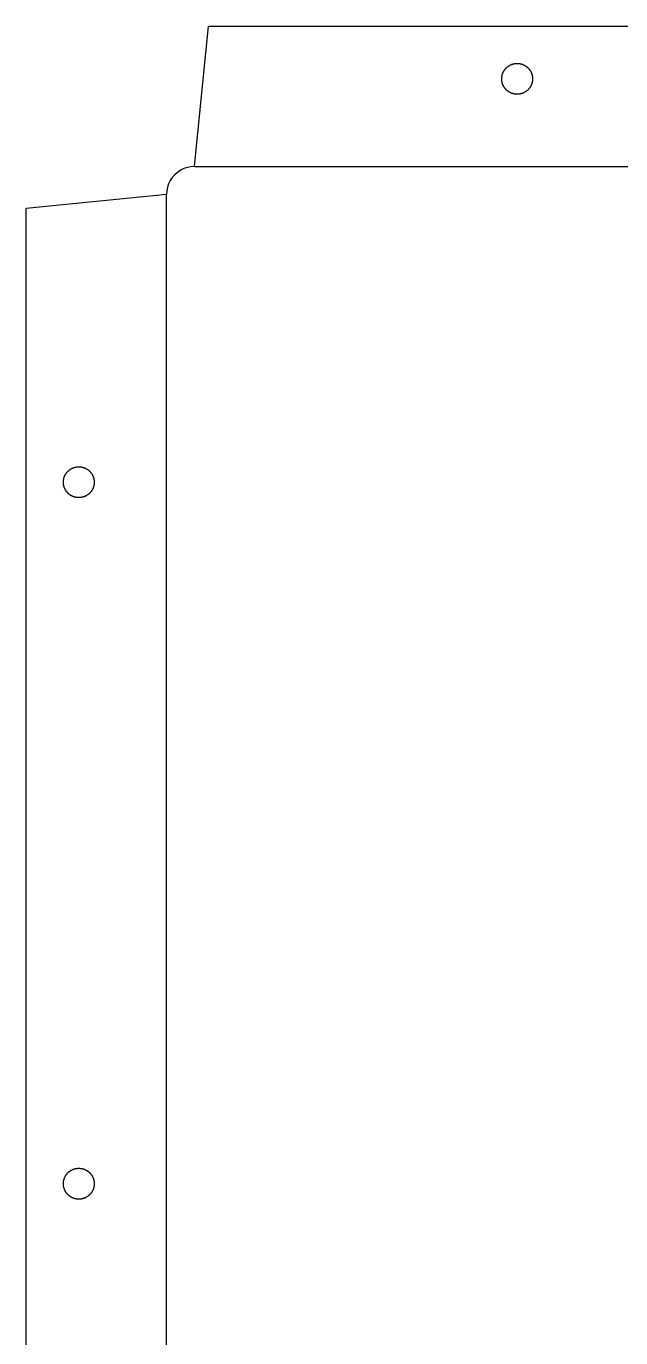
# Model space of a CAD drawing. Extents: x 313 to 538, y -9 to 739.
# Drawn here: x 312.5 to 397.3, y 551.9 to 738.8 of the extents above; entities that cross this region are included whole.
import ezdxf

# ---------------------------------------------------------------- set-up
doc = ezdxf.new("R2010")
doc.units = 0
doc.layers.add('Layer0', color=7, linetype='CONTINUOUS', true_color=0xffffff)

msp = doc.modelspace()

# ---------------------------------------------------------------- linework, layer by layer
at = {"layer": 'Layer0'}
for p, q in [((336.53, 718.84), (338.53, 738.84)), ((338.53, 738.84), (511.53, 738.84)), ((380.94, 732.87), (380.97, 732.9)), ((380.97, 732.9), (381, 732.92)), ((381, 732.92), (381.03, 732.95)), ((381.03, 732.95), (381.06, 732.97)), ((381.06, 732.97), (381.08, 733)), ((381.08, 733), (381.11, 733.03)), ((381.11, 733.03), (381.14, 733.05)), ((381.14, 733.05), (381.17, 733.07)), ((381.17, 733.07), (381.2, 733.1)), ((381.2, 733.1), (381.23, 733.12)), ((381.23, 733.12), (381.27, 733.14)), ((381.27, 733.14), (381.3, 733.16)), ((381.3, 733.16), (381.33, 733.18)), ((381.33, 733.18), (381.36, 733.21)), ((381.36, 733.21), (381.39, 733.23)), ((381.39, 733.23), (381.43, 733.25)), ((381.43, 733.25), (381.46, 733.26)), ((381.46, 733.26), (381.49, 733.28)), ((381.49, 733.28), (381.53, 733.3)), ((381.53, 733.3), (381.56, 733.32)), ((381.56, 733.32), (381.6, 733.33)), ((381.6, 733.33), (381.63, 733.35)), ((381.63, 733.35), (381.67, 733.36)), ((381.67, 733.36), (381.7, 733.38)), ((381.7, 733.38), (381.74, 733.39)), ((381.74, 733.39), (381.78, 733.41)), ((381.78, 733.41), (381.81, 733.42)), ((381.81, 733.42), (381.85, 733.43)), ((381.85, 733.43), (381.88, 733.44)), ((381.88, 733.44), (381.92, 733.45)), ((381.92, 733.45), (381.96, 733.46)), ((381.96, 733.46), (382, 733.47)), ((382, 733.47), (382.03, 733.48)), ((382.03, 733.48), (382.07, 733.49)), ((382.07, 733.49), (382.11, 733.5)), ((382.11, 733.5), (382.15, 733.51)), ((382.15, 733.51), (382.18, 733.51)), ((382.18, 733.51), (382.22, 733.52)), ((382.22, 733.52), (382.26, 733.52)), ((382.26, 733.52), (382.3, 733.53)), ((382.3, 733.53), (382.34, 733.53)), ((382.34, 733.53), (382.37, 733.53)), ((382.37, 733.53), (382.41, 733.54)), ((382.41, 733.54), (382.45, 733.54)), ((382.45, 733.54), (382.49, 733.54)), ((382.49, 733.54), (382.53, 733.54)), ((382.53, 733.54), (382.57, 733.54)), ((382.57, 733.54), (382.6, 733.54)), ((382.6, 733.54), (382.64, 733.54)), ((382.64, 733.54), (382.68, 733.53)), ((382.68, 733.53), (382.72, 733.53)), ((382.72, 733.53), (382.76, 733.53)), ((382.76, 733.53), (382.8, 733.52)), ((382.8, 733.52), (382.83, 733.52)), ((382.83, 733.52), (382.87, 733.51)), ((382.87, 733.51), (382.91, 733.51)), ((382.91, 733.51), (382.95, 733.5)), ((382.95, 733.5), (382.98, 733.49)), ((382.98, 733.49), (383.02, 733.48)), ((383.02, 733.48), (383.06, 733.47)), ((383.06, 733.47), (383.1, 733.46)), ((383.1, 733.46), (383.13, 733.45)), ((383.13, 733.45), (383.17, 733.44)), ((383.17, 733.44), (383.21, 733.43)), ((383.21, 733.43), (383.24, 733.42)), ((383.24, 733.42), (383.28, 733.41)), ((383.28, 733.41), (383.32, 733.39)), ((383.32, 733.39), (383.35, 733.38)), ((383.35, 733.38), (383.39, 733.36)), ((383.39, 733.36), (383.42, 733.35)), ((383.42, 733.35), (383.46, 733.33)), ((383.46, 733.33), (383.49, 733.32)), ((383.49, 733.32), (383.53, 733.3)), ((383.53, 733.3), (383.56, 733.28)), ((383.56, 733.28), (383.59, 733.26)), ((383.59, 733.26), (383.63, 733.25)), ((383.63, 733.25), (383.66, 733.23)), ((383.66, 733.23), (383.69, 733.21)), ((383.69, 733.21), (383.73, 733.18)), ((383.73, 733.18), (383.76, 733.16)), ((383.76, 733.16), (383.79, 733.14)), ((383.79, 733.14), (383.82, 733.12)), ((383.82, 733.12), (383.85, 733.1)), ((383.85, 733.1), (383.88, 733.07)), ((383.88, 733.07), (383.91, 733.05)), ((383.91, 733.05), (383.94, 733.03)), ((383.94, 733.03), (383.97, 733)), ((383.97, 733), (384, 732.97)), ((384, 732.97), (384.03, 732.95)), ((384.03, 732.95), (384.06, 732.92)), ((384.06, 732.92), (384.08, 732.9)), ((384.08, 732.9), (384.11, 732.87)), ((380.33, 731.49), (380.34, 731.53)), ((380.33, 731.45), (380.33, 731.49)), ((380.33, 731.42), (380.33, 731.45)), ((380.33, 731.38), (380.33, 731.42)), ((380.33, 731.34), (380.33, 731.38)), ((380.33, 731.3), (380.33, 731.34)), ((380.33, 731.26), (380.33, 731.3)), ((380.33, 731.22), (380.33, 731.26)), ((380.33, 731.19), (380.33, 731.22)), ((380.34, 731.15), (380.33, 731.19)), ((380.34, 731.61), (380.35, 731.65)), ((380.34, 731.57), (380.34, 731.61)), ((380.34, 731.53), (380.34, 731.57)), ((380.34, 731.11), (380.34, 731.15)), ((380.34, 731.07), (380.34, 731.11)), ((380.35, 731.03), (380.34, 731.07)), ((380.35, 731.68), (380.36, 731.72)), ((380.35, 731.65), (380.35, 731.68)), ((380.35, 731), (380.35, 731.03)), ((380.36, 731.72), (380.37, 731.76)), ((380.37, 731.76), (380.38, 731.8)), ((380.38, 731.83), (380.39, 731.87)), ((380.38, 731.8), (380.38, 731.83)), ((380.39, 731.87), (380.4, 731.91)), ((380.4, 731.91), (380.41, 731.95)), ((380.41, 731.95), (380.42, 731.98)), ((380.42, 731.98), (380.44, 732.02)), ((380.44, 732.02), (380.45, 732.06)), ((380.45, 732.06), (380.46, 732.09)), ((380.46, 732.09), (380.47, 732.13)), ((380.47, 732.13), (380.49, 732.16)), ((380.49, 732.16), (380.5, 732.2)), ((380.5, 732.2), (380.52, 732.23)), ((380.52, 732.23), (380.53, 732.27)), ((380.53, 732.27), (380.55, 732.3)), ((380.55, 732.3), (380.57, 732.34)), ((380.57, 732.34), (380.58, 732.37)), ((380.58, 732.37), (380.6, 732.41)), ((380.6, 732.41), (380.62, 732.44)), ((380.62, 732.44), (380.64, 732.47)), ((380.64, 732.47), (380.66, 732.51)), ((380.66, 732.51), (380.68, 732.54)), ((380.68, 732.54), (380.7, 732.57)), ((380.7, 732.57), (380.73, 732.6)), ((380.73, 732.6), (380.75, 732.63)), ((380.75, 732.63), (380.77, 732.66)), ((380.77, 732.66), (380.79, 732.69)), ((380.79, 732.69), (380.82, 732.72)), ((380.82, 732.72), (380.84, 732.75)), ((380.84, 732.75), (380.87, 732.78)), ((380.87, 732.78), (380.89, 732.81)), ((380.89, 732.81), (380.92, 732.84)), ((380.92, 732.84), (380.94, 732.87)), ((384.11, 732.87), (384.14, 732.84)), ((384.14, 732.84), (384.16, 732.81)), ((384.16, 732.81), (384.19, 732.78)), ((384.19, 732.78), (384.21, 732.75)), ((384.21, 732.75), (384.24, 732.72)), ((384.24, 732.72), (384.26, 732.69)), ((384.26, 732.69), (384.28, 732.66)), ((384.28, 732.66), (384.31, 732.63)), ((384.31, 732.63), (384.33, 732.6)), ((384.33, 732.6), (384.35, 732.57)), ((384.35, 732.57), (384.37, 732.54)), ((384.37, 732.54), (384.39, 732.51)), ((384.39, 732.51), (384.41, 732.47)), ((384.41, 732.47), (384.43, 732.44)), ((384.43, 732.44), (384.45, 732.41)), ((384.45, 732.41), (384.47, 732.37)), ((384.47, 732.37), (384.49, 732.34)), ((384.49, 732.34), (384.5, 732.3)), ((384.5, 732.3), (384.52, 732.27)), ((384.52, 732.27), (384.54, 732.23)), ((384.54, 732.23), (384.55, 732.2)), ((384.55, 732.2), (384.57, 732.16)), ((384.57, 732.16), (384.58, 732.13)), ((384.58, 732.13), (384.59, 732.09)), ((384.59, 732.09), (384.61, 732.06)), ((384.61, 732.06), (384.62, 732.02)), ((384.62, 732.02), (384.63, 731.98)), ((384.63, 731.98), (384.64, 731.95)), ((384.64, 731.95), (384.65, 731.91)), ((384.65, 731.91), (384.66, 731.87)), ((384.66, 731.87), (384.67, 731.83)), ((384.67, 731.83), (384.68, 731.8)), ((384.68, 731.8), (384.69, 731.76)), ((384.69, 731.76), (384.69, 731.72)), ((384.69, 731.72), (384.7, 731.68)), ((384.7, 731.68), (384.71, 731.65)), ((384.71, 731.03), (384.7, 731)), ((384.71, 731.65), (384.71, 731.61)), ((384.71, 731.61), (384.72, 731.57)), ((384.72, 731.11), (384.71, 731.07)), ((384.71, 731.07), (384.71, 731.03)), ((384.72, 731.57), (384.72, 731.53)), ((384.72, 731.53), (384.72, 731.49)), ((384.72, 731.49), (384.72, 731.45)), ((384.72, 731.45), (384.73, 731.42)), ((384.73, 731.26), (384.72, 731.22)), ((384.72, 731.22), (384.72, 731.19)), ((384.72, 731.19), (384.72, 731.15)), ((384.72, 731.15), (384.72, 731.11)), ((384.73, 731.42), (384.73, 731.38)), ((384.73, 731.38), (384.73, 731.34)), ((384.73, 731.34), (384.73, 731.3)), ((384.73, 731.3), (384.73, 731.26)), ((380.36, 730.96), (380.35, 731)), ((380.37, 730.92), (380.36, 730.96)), ((380.38, 730.88), (380.37, 730.92)), ((380.38, 730.84), (380.38, 730.88)), ((380.39, 730.81), (380.38, 730.84)), ((380.4, 730.77), (380.39, 730.81)), ((380.41, 730.73), (380.4, 730.77)), ((380.42, 730.7), (380.41, 730.73)), ((380.44, 730.66), (380.42, 730.7)), ((380.45, 730.62), (380.44, 730.66)), ((380.46, 730.59), (380.45, 730.62)), ((380.47, 730.55), (380.46, 730.59)), ((380.49, 730.52), (380.47, 730.55)), ((380.5, 730.48), (380.49, 730.52)), ((380.52, 730.45), (380.5, 730.48)), ((380.53, 730.41), (380.52, 730.45)), ((380.55, 730.38), (380.53, 730.41)), ((380.57, 730.34), (380.55, 730.38)), ((380.58, 730.31), (380.57, 730.34)), ((380.6, 730.27), (380.58, 730.31)), ((380.62, 730.24), (380.6, 730.27)), ((380.64, 730.21), (380.62, 730.24)), ((380.66, 730.17), (380.64, 730.21)), ((380.68, 730.14), (380.66, 730.17)), ((380.7, 730.11), (380.68, 730.14)), ((380.73, 730.08), (380.7, 730.11)), ((380.75, 730.05), (380.73, 730.08)), ((380.77, 730.02), (380.75, 730.05)), ((380.79, 729.99), (380.77, 730.02)), ((380.82, 729.96), (380.79, 729.99)), ((380.84, 729.93), (380.82, 729.96)), ((380.87, 729.9), (380.84, 729.93)), ((380.89, 729.87), (380.87, 729.9)), ((380.92, 729.84), (380.89, 729.87)), ((380.94, 729.81), (380.92, 729.84)), ((380.97, 729.78), (380.94, 729.81)), ((381, 729.76), (380.97, 729.78)), ((381.03, 729.73), (381, 729.76)), ((381.06, 729.7), (381.03, 729.73)), ((381.08, 729.68), (381.06, 729.7)), ((381.11, 729.65), (381.08, 729.68)), ((381.14, 729.63), (381.11, 729.65)), ((381.17, 729.61), (381.14, 729.63)), ((381.2, 729.58), (381.17, 729.61)), ((381.23, 729.56), (381.2, 729.58)), ((381.27, 729.54), (381.23, 729.56)), ((381.3, 729.52), (381.27, 729.54)), ((381.33, 729.49), (381.3, 729.52)), ((381.36, 729.47), (381.33, 729.49)), ((381.39, 729.45), (381.36, 729.47)), ((381.43, 729.43), (381.39, 729.45)), ((381.46, 729.42), (381.43, 729.43)), ((381.49, 729.4), (381.46, 729.42)), ((381.53, 729.38), (381.49, 729.4)), ((381.56, 729.36), (381.53, 729.38)), ((381.6, 729.35), (381.56, 729.36)), ((381.63, 729.33), (381.6, 729.35)), ((381.67, 729.31), (381.63, 729.33)), ((381.7, 729.3), (381.67, 729.31)), ((381.74, 729.29), (381.7, 729.3)), ((381.78, 729.27), (381.74, 729.29)), ((381.81, 729.26), (381.78, 729.27)), ((381.85, 729.25), (381.81, 729.26)), ((381.88, 729.24), (381.85, 729.25)), ((381.92, 729.23), (381.88, 729.24)), ((381.96, 729.21), (381.92, 729.23)), ((382, 729.21), (381.96, 729.21)), ((382.03, 729.2), (382, 729.21)), ((382.07, 729.19), (382.03, 729.2)), ((382.11, 729.18), (382.07, 729.19)), ((382.15, 729.17), (382.11, 729.18)), ((382.18, 729.17), (382.15, 729.17)), ((382.22, 729.16), (382.18, 729.17)), ((382.26, 729.16), (382.22, 729.16)), ((382.3, 729.15), (382.26, 729.16)), ((382.34, 729.15), (382.3, 729.15)), ((382.37, 729.15), (382.34, 729.15)), ((382.72, 729.15), (382.68, 729.15)), ((382.76, 729.15), (382.72, 729.15)), ((382.8, 729.16), (382.76, 729.15)), ((382.83, 729.16), (382.8, 729.16)), ((382.87, 729.17), (382.83, 729.16)), ((382.91, 729.17), (382.87, 729.17)), ((382.95, 729.18), (382.91, 729.17)), ((382.98, 729.19), (382.95, 729.18)), ((383.02, 729.2), (382.98, 729.19)), ((383.06, 729.21), (383.02, 729.2)), ((383.1, 729.21), (383.06, 729.21)), ((383.13, 729.23), (383.1, 729.21)), ((383.17, 729.24), (383.13, 729.23)), ((383.21, 729.25), (383.17, 729.24)), ((383.24, 729.26), (383.21, 729.25)), ((383.28, 729.27), (383.24, 729.26)), ((383.32, 729.29), (383.28, 729.27)), ((383.35, 729.3), (383.32, 729.29)), ((383.39, 729.31), (383.35, 729.3)), ((383.42, 729.33), (383.39, 729.31)), ((383.46, 729.35), (383.42, 729.33)), ((383.49, 729.36), (383.46, 729.35)), ((383.53, 729.38), (383.49, 729.36)), ((383.56, 729.4), (383.53, 729.38)), ((383.59, 729.42), (383.56, 729.4)), ((383.63, 729.43), (383.59, 729.42)), ((383.66, 729.45), (383.63, 729.43)), ((383.69, 729.47), (383.66, 729.45)), ((383.73, 729.49), (383.69, 729.47)), ((383.76, 729.52), (383.73, 729.49)), ((383.79, 729.54), (383.76, 729.52)), ((383.82, 729.56), (383.79, 729.54)), ((383.85, 729.58), (383.82, 729.56)), ((383.88, 729.61), (383.85, 729.58)), ((383.91, 729.63), (383.88, 729.61)), ((383.94, 729.65), (383.91, 729.63)), ((383.97, 729.68), (383.94, 729.65)), ((384, 729.7), (383.97, 729.68)), ((384.03, 729.73), (384, 729.7)), ((384.06, 729.76), (384.03, 729.73)), ((384.08, 729.78), (384.06, 729.76)), ((384.11, 729.81), (384.08, 729.78)), ((384.14, 729.84), (384.11, 729.81)), ((384.16, 729.87), (384.14, 729.84)), ((384.19, 729.9), (384.16, 729.87)), ((384.21, 729.93), (384.19, 729.9)), ((384.24, 729.96), (384.21, 729.93)), ((384.26, 729.99), (384.24, 729.96)), ((384.28, 730.02), (384.26, 729.99)), ((384.31, 730.05), (384.28, 730.02)), ((384.33, 730.08), (384.31, 730.05)), ((384.35, 730.11), (384.33, 730.08)), ((384.37, 730.14), (384.35, 730.11)), ((384.39, 730.17), (384.37, 730.14)), ((384.41, 730.21), (384.39, 730.17)), ((384.43, 730.24), (384.41, 730.21)), ((384.45, 730.27), (384.43, 730.24)), ((384.47, 730.31), (384.45, 730.27)), ((384.49, 730.34), (384.47, 730.31)), ((384.5, 730.38), (384.49, 730.34)), ((384.52, 730.41), (384.5, 730.38)), ((384.54, 730.45), (384.52, 730.41)), ((384.55, 730.48), (384.54, 730.45)), ((384.57, 730.52), (384.55, 730.48)), ((384.58, 730.55), (384.57, 730.52)), ((384.59, 730.59), (384.58, 730.55)), ((384.61, 730.62), (384.59, 730.59)), ((384.62, 730.66), (384.61, 730.62)), ((384.63, 730.7), (384.62, 730.66)), ((384.64, 730.73), (384.63, 730.7)), ((384.65, 730.77), (384.64, 730.73)), ((384.66, 730.81), (384.65, 730.77)), ((384.67, 730.84), (384.66, 730.81)), ((384.68, 730.88), (384.67, 730.84)), ((384.69, 730.92), (384.68, 730.88)), ((384.7, 731), (384.69, 730.96)), ((384.69, 730.96), (384.69, 730.92)), ((382.41, 729.14), (382.37, 729.15)), ((382.45, 729.14), (382.41, 729.14)), ((382.49, 729.14), (382.45, 729.14)), ((382.53, 729.14), (382.49, 729.14)), ((382.57, 729.14), (382.53, 729.14)), ((382.6, 729.14), (382.57, 729.14)), ((382.64, 729.14), (382.6, 729.14)), ((382.68, 729.15), (382.64, 729.14)), ((334.09, 718.01), (333.7, 717.67)), ((334.53, 718.3), (334.09, 718.01)), ((335, 718.54), (334.53, 718.3)), ((335.49, 718.7), (335, 718.54)), ((336.01, 718.81), (335.49, 718.7)), ((336.53, 718.84), (336.01, 718.81)), ((336.53, 718.84), (513.53, 718.84)), ((332.83, 716.37), (332.66, 715.88)), ((333.06, 716.84), (332.83, 716.37)), ((333.35, 717.27), (333.06, 716.84)), ((333.7, 717.67), (333.35, 717.27)), ((332.53, 714.84), (312.53, 712.84)), ((332.56, 715.36), (332.53, 714.84)), ((332.53, 27.84), (332.53, 714.84)), ((332.66, 715.88), (332.56, 715.36)), ((312.53, 29.84), (312.53, 712.84)), ((318.1, 674.91), (318.12, 674.94)), ((318.12, 674.94), (318.14, 674.97)), ((318.14, 674.97), (318.16, 675.01)), ((318.16, 675.01), (318.18, 675.04)), ((318.18, 675.04), (318.2, 675.07)), ((318.2, 675.07), (318.23, 675.1)), ((318.23, 675.1), (318.25, 675.13)), ((318.25, 675.13), (318.27, 675.16)), ((318.27, 675.16), (318.29, 675.19)), ((318.29, 675.19), (318.32, 675.22)), ((318.32, 675.22), (318.34, 675.25)), ((318.34, 675.25), (318.37, 675.28)), ((318.37, 675.28), (318.39, 675.31)), ((318.39, 675.31), (318.42, 675.34)), ((318.42, 675.34), (318.44, 675.37)), ((318.44, 675.37), (318.47, 675.4)), ((318.47, 675.4), (318.5, 675.42)), ((318.5, 675.42), (318.53, 675.45)), ((318.53, 675.45), (318.56, 675.47)), ((318.56, 675.47), (318.58, 675.5)), ((318.58, 675.5), (318.61, 675.53)), ((318.61, 675.53), (318.64, 675.55)), ((318.64, 675.55), (318.67, 675.57)), ((318.67, 675.57), (318.7, 675.6)), ((318.7, 675.6), (318.73, 675.62)), ((318.73, 675.62), (318.77, 675.64)), ((318.77, 675.64), (318.8, 675.66)), ((318.8, 675.66), (318.83, 675.68)), ((318.83, 675.68), (318.86, 675.71)), ((318.86, 675.71), (318.89, 675.73)), ((318.89, 675.73), (318.93, 675.75)), ((318.93, 675.75), (318.96, 675.76)), ((318.96, 675.76), (318.99, 675.78)), ((318.99, 675.78), (319.03, 675.8)), ((319.03, 675.8), (319.06, 675.82)), ((319.06, 675.82), (319.1, 675.83)), ((319.1, 675.83), (319.13, 675.85)), ((319.13, 675.85), (319.17, 675.86)), ((319.17, 675.86), (319.2, 675.88)), ((319.2, 675.88), (319.24, 675.89)), ((319.24, 675.89), (319.28, 675.91)), ((319.28, 675.91), (319.31, 675.92)), ((319.31, 675.92), (319.35, 675.93)), ((319.35, 675.93), (319.38, 675.94)), ((319.38, 675.94), (319.42, 675.95)), ((319.42, 675.95), (319.46, 675.96)), ((319.46, 675.96), (319.5, 675.97)), ((319.5, 675.97), (319.53, 675.98)), ((319.53, 675.98), (319.57, 675.99)), ((319.57, 675.99), (319.61, 676)), ((319.61, 676), (319.65, 676.01)), ((319.65, 676.01), (319.68, 676.01)), ((319.68, 676.01), (319.72, 676.02)), ((319.72, 676.02), (319.76, 676.02)), ((319.76, 676.02), (319.8, 676.03)), ((319.8, 676.03), (319.84, 676.03)), ((319.84, 676.03), (319.87, 676.03)), ((319.87, 676.03), (319.91, 676.04)), ((319.91, 676.04), (319.95, 676.04)), ((319.95, 676.04), (319.99, 676.04)), ((319.99, 676.04), (320.03, 676.04)), ((320.03, 676.04), (320.07, 676.04)), ((320.07, 676.04), (320.1, 676.04)), ((320.1, 676.04), (320.14, 676.04)), ((320.14, 676.04), (320.18, 676.03)), ((320.18, 676.03), (320.22, 676.03)), ((320.22, 676.03), (320.26, 676.03)), ((320.26, 676.03), (320.3, 676.02)), ((320.3, 676.02), (320.33, 676.02)), ((320.33, 676.02), (320.37, 676.01)), ((320.37, 676.01), (320.41, 676.01)), ((320.41, 676.01), (320.45, 676)), ((320.45, 676), (320.48, 675.99)), ((320.48, 675.99), (320.52, 675.98)), ((320.52, 675.98), (320.56, 675.97)), ((320.56, 675.97), (320.6, 675.96)), ((320.6, 675.96), (320.63, 675.95)), ((320.63, 675.95), (320.67, 675.94)), ((320.67, 675.94), (320.71, 675.93)), ((320.71, 675.93), (320.74, 675.92)), ((320.74, 675.92), (320.78, 675.91)), ((320.78, 675.91), (320.82, 675.89)), ((320.82, 675.89), (320.85, 675.88)), ((320.85, 675.88), (320.89, 675.86)), ((320.89, 675.86), (320.92, 675.85)), ((320.92, 675.85), (320.96, 675.83)), ((320.96, 675.83), (320.99, 675.82)), ((320.99, 675.82), (321.03, 675.8)), ((321.03, 675.8), (321.06, 675.78)), ((321.06, 675.78), (321.09, 675.76)), ((321.09, 675.76), (321.13, 675.75)), ((321.13, 675.75), (321.16, 675.73)), ((321.16, 675.73), (321.19, 675.71)), ((321.19, 675.71), (321.23, 675.68)), ((321.23, 675.68), (321.26, 675.66)), ((321.26, 675.66), (321.29, 675.64)), ((321.29, 675.64), (321.32, 675.62)), ((321.32, 675.62), (321.35, 675.6)), ((321.35, 675.6), (321.38, 675.57)), ((321.38, 675.57), (321.41, 675.55)), ((321.41, 675.55), (321.44, 675.53)), ((321.44, 675.53), (321.47, 675.5)), ((321.47, 675.5), (321.5, 675.47)), ((321.5, 675.47), (321.53, 675.45)), ((321.53, 675.45), (321.56, 675.42)), ((321.56, 675.42), (321.58, 675.4)), ((321.58, 675.4), (321.61, 675.37)), ((321.61, 675.37), (321.64, 675.34)), ((321.64, 675.34), (321.66, 675.31)), ((321.66, 675.31), (321.69, 675.28)), ((321.69, 675.28), (321.71, 675.25)), ((321.71, 675.25), (321.74, 675.22)), ((321.74, 675.22), (321.76, 675.19)), ((321.76, 675.19), (321.78, 675.16)), ((321.78, 675.16), (321.81, 675.13)), ((321.81, 675.13), (321.83, 675.1)), ((321.83, 675.1), (321.85, 675.07)), ((321.85, 675.07), (321.87, 675.04)), ((321.87, 675.04), (321.89, 675.01)), ((321.89, 675.01), (321.91, 674.97)), ((321.91, 674.97), (321.93, 674.94)), ((321.93, 674.94), (321.95, 674.91)), ((317.83, 673.99), (317.84, 674.03)), ((317.83, 673.95), (317.83, 673.99)), ((317.83, 673.92), (317.83, 673.95)), ((317.83, 673.88), (317.83, 673.92)), ((317.83, 673.84), (317.83, 673.88)), ((317.83, 673.8), (317.83, 673.84)), ((317.83, 673.76), (317.83, 673.8)), ((317.83, 673.72), (317.83, 673.76)), ((317.83, 673.69), (317.83, 673.72)), ((317.84, 673.65), (317.83, 673.69)), ((317.84, 674.11), (317.85, 674.15)), ((317.84, 674.07), (317.84, 674.11)), ((317.84, 674.03), (317.84, 674.07)), ((317.84, 673.61), (317.84, 673.65)), ((317.84, 673.57), (317.84, 673.61)), ((317.85, 673.53), (317.84, 673.57)), ((317.85, 674.18), (317.86, 674.22)), ((317.85, 674.15), (317.85, 674.18)), ((317.85, 673.5), (317.85, 673.53)), ((317.86, 673.46), (317.85, 673.5)), ((317.86, 674.22), (317.87, 674.26)), ((317.87, 673.42), (317.86, 673.46)), ((317.87, 674.26), (317.88, 674.3)), ((317.88, 673.38), (317.87, 673.42)), ((317.88, 674.33), (317.89, 674.37)), ((317.88, 674.3), (317.88, 674.33)), ((317.88, 673.34), (317.88, 673.38)), ((317.89, 673.31), (317.88, 673.34)), ((317.89, 674.37), (317.9, 674.41)), ((317.9, 673.27), (317.89, 673.31)), ((317.9, 674.41), (317.91, 674.45)), ((317.91, 673.23), (317.9, 673.27)), ((317.91, 674.45), (317.92, 674.48)), ((317.92, 673.2), (317.91, 673.23)), ((317.92, 674.48), (317.94, 674.52)), ((317.94, 673.16), (317.92, 673.2)), ((317.94, 674.52), (317.95, 674.56)), ((317.95, 673.12), (317.94, 673.16)), ((317.95, 674.56), (317.96, 674.59)), ((317.96, 673.09), (317.95, 673.12)), ((317.96, 674.59), (317.97, 674.63)), ((317.97, 673.05), (317.96, 673.09)), ((317.97, 674.63), (317.99, 674.66)), ((317.99, 674.66), (318, 674.7)), ((318, 674.7), (318.02, 674.73)), ((318.02, 674.73), (318.03, 674.77)), ((318.03, 674.77), (318.05, 674.8)), ((318.05, 674.8), (318.07, 674.84)), ((318.07, 674.84), (318.08, 674.87)), ((318.08, 674.87), (318.1, 674.91)), ((321.95, 674.91), (321.97, 674.87)), ((321.97, 674.87), (321.99, 674.84)), ((321.99, 674.84), (322, 674.8)), ((322, 674.8), (322.02, 674.77)), ((322.02, 674.77), (322.04, 674.73)), ((322.04, 674.73), (322.05, 674.7)), ((322.05, 674.7), (322.07, 674.66)), ((322.07, 674.66), (322.08, 674.63)), ((322.08, 674.63), (322.09, 674.59)), ((322.09, 673.09), (322.08, 673.05)), ((322.09, 674.59), (322.11, 674.56)), ((322.11, 673.12), (322.09, 673.09)), ((322.11, 674.56), (322.12, 674.52)), ((322.12, 673.16), (322.11, 673.12)), ((322.12, 674.52), (322.13, 674.48)), ((322.13, 673.2), (322.12, 673.16)), ((322.13, 674.48), (322.14, 674.45)), ((322.14, 673.23), (322.13, 673.2)), ((322.14, 674.45), (322.15, 674.41)), ((322.15, 673.27), (322.14, 673.23)), ((322.15, 674.41), (322.16, 674.37)), ((322.16, 673.31), (322.15, 673.27)), ((322.16, 674.37), (322.17, 674.33)), ((322.17, 673.34), (322.16, 673.31)), ((322.17, 674.33), (322.18, 674.3)), ((322.18, 673.38), (322.17, 673.34)), ((322.18, 674.3), (322.19, 674.26)), ((322.19, 673.42), (322.18, 673.38)), ((322.19, 674.26), (322.19, 674.22)), ((322.19, 674.22), (322.2, 674.18)), ((322.2, 673.5), (322.19, 673.46)), ((322.19, 673.46), (322.19, 673.42)), ((322.2, 674.18), (322.21, 674.15)), ((322.21, 673.53), (322.2, 673.5)), ((322.21, 674.15), (322.21, 674.11)), ((322.21, 674.11), (322.22, 674.07)), ((322.22, 673.61), (322.21, 673.57)), ((322.21, 673.57), (322.21, 673.53)), ((322.22, 674.07), (322.22, 674.03)), ((322.22, 674.03), (322.22, 673.99)), ((322.22, 673.99), (322.22, 673.95)), ((322.22, 673.95), (322.23, 673.92)), ((322.23, 673.76), (322.22, 673.72)), ((322.22, 673.72), (322.22, 673.69)), ((322.22, 673.69), (322.22, 673.65)), ((322.22, 673.65), (322.22, 673.61)), ((322.23, 673.92), (322.23, 673.88)), ((322.23, 673.88), (322.23, 673.84)), ((322.23, 673.84), (322.23, 673.8)), ((322.23, 673.8), (322.23, 673.76)), ((317.99, 673.02), (317.97, 673.05)), ((318, 672.98), (317.99, 673.02)), ((318.02, 672.95), (318, 672.98)), ((318.03, 672.91), (318.02, 672.95)), ((318.05, 672.88), (318.03, 672.91)), ((318.07, 672.84), (318.05, 672.88)), ((318.08, 672.81), (318.07, 672.84)), ((318.1, 672.77), (318.08, 672.81)), ((318.12, 672.74), (318.1, 672.77)), ((318.14, 672.71), (318.12, 672.74)), ((318.16, 672.67), (318.14, 672.71)), ((318.18, 672.64), (318.16, 672.67)), ((318.2, 672.61), (318.18, 672.64)), ((318.23, 672.58), (318.2, 672.61)), ((318.25, 672.55), (318.23, 672.58)), ((318.27, 672.52), (318.25, 672.55)), ((318.29, 672.49), (318.27, 672.52)), ((318.32, 672.46), (318.29, 672.49)), ((318.34, 672.43), (318.32, 672.46)), ((318.37, 672.4), (318.34, 672.43)), ((318.39, 672.37), (318.37, 672.4)), ((318.42, 672.34), (318.39, 672.37)), ((318.44, 672.31), (318.42, 672.34)), ((318.47, 672.28), (318.44, 672.31)), ((318.5, 672.26), (318.47, 672.28)), ((318.53, 672.23), (318.5, 672.26)), ((318.56, 672.2), (318.53, 672.23)), ((318.58, 672.18), (318.56, 672.2)), ((318.61, 672.15), (318.58, 672.18)), ((318.64, 672.13), (318.61, 672.15)), ((318.67, 672.11), (318.64, 672.13)), ((318.7, 672.08), (318.67, 672.11)), ((318.73, 672.06), (318.7, 672.08)), ((318.77, 672.04), (318.73, 672.06)), ((318.8, 672.02), (318.77, 672.04)), ((318.83, 671.99), (318.8, 672.02)), ((318.86, 671.97), (318.83, 671.99)), ((318.89, 671.95), (318.86, 671.97)), ((318.93, 671.93), (318.89, 671.95)), ((318.96, 671.92), (318.93, 671.93)), ((318.99, 671.9), (318.96, 671.92)), ((319.03, 671.88), (318.99, 671.9)), ((319.06, 671.86), (319.03, 671.88)), ((319.1, 671.85), (319.06, 671.86)), ((319.13, 671.83), (319.1, 671.85)), ((319.17, 671.81), (319.13, 671.83)), ((319.2, 671.8), (319.17, 671.81)), ((319.24, 671.79), (319.2, 671.8)), ((319.28, 671.77), (319.24, 671.79)), ((319.31, 671.76), (319.28, 671.77)), ((319.35, 671.75), (319.31, 671.76)), ((319.38, 671.74), (319.35, 671.75)), ((319.42, 671.73), (319.38, 671.74)), ((319.46, 671.71), (319.42, 671.73)), ((319.5, 671.71), (319.46, 671.71)), ((319.53, 671.7), (319.5, 671.71)), ((319.57, 671.69), (319.53, 671.7)), ((319.61, 671.68), (319.57, 671.69)), ((319.65, 671.67), (319.61, 671.68)), ((319.68, 671.67), (319.65, 671.67)), ((319.72, 671.66), (319.68, 671.67)), ((319.76, 671.66), (319.72, 671.66)), ((319.8, 671.65), (319.76, 671.66)), ((319.84, 671.65), (319.8, 671.65)), ((319.87, 671.65), (319.84, 671.65)), ((319.91, 671.64), (319.87, 671.65)), ((319.95, 671.64), (319.91, 671.64)), ((319.99, 671.64), (319.95, 671.64)), ((320.03, 671.64), (319.99, 671.64)), ((320.07, 671.64), (320.03, 671.64)), ((320.1, 671.64), (320.07, 671.64)), ((320.14, 671.64), (320.1, 671.64)), ((320.18, 671.65), (320.14, 671.64)), ((320.22, 671.65), (320.18, 671.65)), ((320.26, 671.65), (320.22, 671.65)), ((320.3, 671.66), (320.26, 671.65)), ((320.33, 671.66), (320.3, 671.66)), ((320.37, 671.67), (320.33, 671.66)), ((320.41, 671.67), (320.37, 671.67)), ((320.45, 671.68), (320.41, 671.67)), ((320.48, 671.69), (320.45, 671.68)), ((320.52, 671.7), (320.48, 671.69)), ((320.56, 671.71), (320.52, 671.7)), ((320.6, 671.71), (320.56, 671.71)), ((320.63, 671.73), (320.6, 671.71)), ((320.67, 671.74), (320.63, 671.73)), ((320.71, 671.75), (320.67, 671.74)), ((320.74, 671.76), (320.71, 671.75)), ((320.78, 671.77), (320.74, 671.76)), ((320.82, 671.79), (320.78, 671.77)), ((320.85, 671.8), (320.82, 671.79)), ((320.89, 671.81), (320.85, 671.8)), ((320.92, 671.83), (320.89, 671.81)), ((320.96, 671.85), (320.92, 671.83)), ((320.99, 671.86), (320.96, 671.85)), ((321.03, 671.88), (320.99, 671.86)), ((321.06, 671.9), (321.03, 671.88)), ((321.09, 671.92), (321.06, 671.9)), ((321.13, 671.93), (321.09, 671.92)), ((321.16, 671.95), (321.13, 671.93)), ((321.19, 671.97), (321.16, 671.95)), ((321.23, 671.99), (321.19, 671.97)), ((321.26, 672.02), (321.23, 671.99)), ((321.29, 672.04), (321.26, 672.02)), ((321.32, 672.06), (321.29, 672.04)), ((321.35, 672.08), (321.32, 672.06)), ((321.38, 672.11), (321.35, 672.08)), ((321.41, 672.13), (321.38, 672.11)), ((321.44, 672.15), (321.41, 672.13)), ((321.47, 672.18), (321.44, 672.15)), ((321.5, 672.2), (321.47, 672.18)), ((321.53, 672.23), (321.5, 672.2)), ((321.56, 672.26), (321.53, 672.23)), ((321.58, 672.28), (321.56, 672.26)), ((321.61, 672.31), (321.58, 672.28)), ((321.64, 672.34), (321.61, 672.31)), ((321.66, 672.37), (321.64, 672.34)), ((321.69, 672.4), (321.66, 672.37)), ((321.71, 672.43), (321.69, 672.4)), ((321.74, 672.46), (321.71, 672.43)), ((321.76, 672.49), (321.74, 672.46)), ((321.78, 672.52), (321.76, 672.49)), ((321.81, 672.55), (321.78, 672.52)), ((321.83, 672.58), (321.81, 672.55)), ((321.85, 672.61), (321.83, 672.58)), ((321.87, 672.64), (321.85, 672.61)), ((321.89, 672.67), (321.87, 672.64)), ((321.91, 672.71), (321.89, 672.67)), ((321.93, 672.74), (321.91, 672.71)), ((321.95, 672.77), (321.93, 672.74)), ((321.97, 672.81), (321.95, 672.77)), ((321.99, 672.84), (321.97, 672.81)), ((322, 672.88), (321.99, 672.84)), ((322.02, 672.91), (322, 672.88)), ((322.04, 672.95), (322.02, 672.91)), ((322.05, 672.98), (322.04, 672.95)), ((322.07, 673.02), (322.05, 672.98)), ((322.08, 673.05), (322.07, 673.02)), ((319.08, 575.83), (319.11, 575.84)), ((319.11, 575.84), (319.15, 575.86)), ((319.15, 575.86), (319.18, 575.87)), ((319.18, 575.87), (319.22, 575.89)), ((319.22, 575.89), (319.26, 575.9)), ((319.26, 575.9), (319.29, 575.91)), ((319.29, 575.91), (319.33, 575.93)), ((319.33, 575.93), (319.37, 575.94)), ((319.37, 575.94), (319.4, 575.95)), ((319.4, 575.95), (319.44, 575.96)), ((319.44, 575.96), (319.48, 575.97)), ((319.48, 575.97), (319.51, 575.98)), ((319.51, 575.98), (319.55, 575.99)), ((319.55, 575.99), (319.59, 576)), ((319.59, 576), (319.63, 576)), ((319.63, 576), (319.66, 576.01)), ((319.66, 576.01), (319.7, 576.02)), ((319.7, 576.02), (319.74, 576.02)), ((319.74, 576.02), (319.78, 576.03)), ((319.78, 576.03), (319.82, 576.03)), ((319.82, 576.03), (319.85, 576.03)), ((319.85, 576.03), (319.89, 576.04)), ((319.89, 576.04), (319.93, 576.04)), ((319.93, 576.04), (319.97, 576.04)), ((319.97, 576.04), (320.01, 576.04)), ((320.01, 576.04), (320.05, 576.04)), ((320.05, 576.04), (320.08, 576.04)), ((320.08, 576.04), (320.12, 576.04)), ((320.12, 576.04), (320.16, 576.04)), ((320.16, 576.04), (320.2, 576.03)), ((320.2, 576.03), (320.24, 576.03)), ((320.24, 576.03), (320.28, 576.03)), ((320.28, 576.03), (320.31, 576.02)), ((320.31, 576.02), (320.35, 576.02)), ((320.35, 576.02), (320.39, 576.01)), ((320.39, 576.01), (320.43, 576)), ((320.43, 576), (320.47, 576)), ((320.47, 576), (320.5, 575.99)), ((320.5, 575.99), (320.54, 575.98)), ((320.54, 575.98), (320.58, 575.97)), ((320.58, 575.97), (320.61, 575.96)), ((320.61, 575.96), (320.65, 575.95)), ((320.65, 575.95), (320.69, 575.94)), ((320.69, 575.94), (320.72, 575.93)), ((320.72, 575.93), (320.76, 575.91)), ((320.76, 575.91), (320.8, 575.9)), ((320.8, 575.9), (320.83, 575.89)), ((320.83, 575.89), (320.87, 575.87)), ((320.87, 575.87), (320.9, 575.86)), ((320.9, 575.86), (320.94, 575.84)), ((320.94, 575.84), (320.97, 575.83)), ((317.83, 574.01), (317.84, 574.05)), ((317.83, 573.97), (317.83, 574.01)), ((317.83, 573.94), (317.83, 573.97)), ((317.84, 574.09), (317.85, 574.13)), ((317.84, 574.05), (317.84, 574.09)), ((317.85, 574.16), (317.86, 574.2)), ((317.85, 574.13), (317.85, 574.16)), ((317.86, 574.24), (317.87, 574.28)), ((317.86, 574.2), (317.86, 574.24)), ((317.87, 574.28), (317.88, 574.32)), ((317.88, 574.32), (317.89, 574.35)), ((317.89, 574.35), (317.9, 574.39)), ((317.9, 574.39), (317.91, 574.43)), ((317.91, 574.43), (317.92, 574.46)), ((317.92, 574.46), (317.93, 574.5)), ((317.93, 574.5), (317.94, 574.54)), ((317.94, 574.54), (317.95, 574.57)), ((317.95, 574.57), (317.97, 574.61)), ((317.97, 574.61), (317.98, 574.65)), ((317.98, 574.65), (317.99, 574.68)), ((317.99, 574.68), (318.01, 574.72)), ((318.01, 574.72), (318.03, 574.75)), ((318.03, 574.75), (318.04, 574.79)), ((318.04, 574.79), (318.06, 574.82)), ((318.06, 574.82), (318.08, 574.85)), ((318.08, 574.85), (318.09, 574.89)), ((318.09, 574.89), (318.11, 574.92)), ((318.11, 574.92), (318.13, 574.96)), ((318.13, 574.96), (318.15, 574.99)), ((318.15, 574.99), (318.17, 575.02)), ((318.17, 575.02), (318.19, 575.05)), ((318.19, 575.05), (318.21, 575.09)), ((318.21, 575.09), (318.24, 575.12)), ((318.24, 575.12), (318.26, 575.15)), ((318.26, 575.15), (318.28, 575.18)), ((318.28, 575.18), (318.31, 575.21)), ((318.31, 575.21), (318.33, 575.24)), ((318.33, 575.24), (318.35, 575.27)), ((318.35, 575.27), (318.38, 575.3)), ((318.38, 575.3), (318.4, 575.33)), ((318.4, 575.33), (318.43, 575.35)), ((318.43, 575.35), (318.46, 575.38)), ((318.46, 575.38), (318.48, 575.41)), ((318.48, 575.41), (318.51, 575.44)), ((318.51, 575.44), (318.54, 575.46)), ((318.54, 575.46), (318.57, 575.49)), ((318.57, 575.49), (318.6, 575.51)), ((318.6, 575.51), (318.63, 575.54)), ((318.63, 575.54), (318.66, 575.56)), ((318.66, 575.56), (318.69, 575.58)), ((318.69, 575.58), (318.72, 575.61)), ((318.72, 575.61), (318.75, 575.63)), ((318.75, 575.63), (318.78, 575.65)), ((318.78, 575.65), (318.81, 575.67)), ((318.81, 575.67), (318.84, 575.69)), ((318.84, 575.69), (318.88, 575.72)), ((318.88, 575.72), (318.91, 575.74)), ((318.91, 575.74), (318.94, 575.75)), ((318.94, 575.75), (318.98, 575.77)), ((318.98, 575.77), (319.01, 575.79)), ((319.01, 575.79), (319.05, 575.81)), ((319.05, 575.81), (319.08, 575.83)), ((320.97, 575.83), (321.01, 575.81)), ((321.01, 575.81), (321.04, 575.79)), ((321.04, 575.79), (321.08, 575.77)), ((321.08, 575.77), (321.11, 575.75)), ((321.11, 575.75), (321.14, 575.74)), ((321.14, 575.74), (321.18, 575.72)), ((321.18, 575.72), (321.21, 575.7)), ((321.21, 575.7), (321.24, 575.67)), ((321.24, 575.67), (321.27, 575.65)), ((321.27, 575.65), (321.3, 575.63)), ((321.3, 575.63), (321.34, 575.61)), ((321.34, 575.61), (321.37, 575.59)), ((321.37, 575.59), (321.4, 575.56)), ((321.4, 575.56), (321.43, 575.54)), ((321.43, 575.54), (321.46, 575.51)), ((321.46, 575.51), (321.48, 575.49)), ((321.48, 575.49), (321.51, 575.46)), ((321.51, 575.46), (321.54, 575.44)), ((321.54, 575.44), (321.57, 575.41)), ((321.57, 575.41), (321.6, 575.38)), ((321.6, 575.38), (321.62, 575.35)), ((321.62, 575.35), (321.65, 575.33)), ((321.65, 575.33), (321.67, 575.3)), ((321.67, 575.3), (321.7, 575.27)), ((321.7, 575.27), (321.72, 575.24)), ((321.72, 575.24), (321.75, 575.21)), ((321.75, 575.21), (321.77, 575.18)), ((321.77, 575.18), (321.8, 575.15)), ((321.8, 575.15), (321.82, 575.12)), ((321.82, 575.12), (321.84, 575.09)), ((321.84, 575.09), (321.86, 575.05)), ((321.86, 575.05), (321.88, 575.02)), ((321.88, 575.02), (321.9, 574.99)), ((321.9, 574.99), (321.92, 574.96)), ((321.92, 574.96), (321.94, 574.92)), ((321.94, 574.92), (321.96, 574.89)), ((321.96, 574.89), (321.98, 574.86)), ((321.98, 574.86), (322, 574.82)), ((322, 574.82), (322.01, 574.79)), ((322.01, 574.79), (322.03, 574.75)), ((322.03, 574.75), (322.04, 574.72)), ((322.04, 574.72), (322.06, 574.68)), ((322.06, 574.68), (322.07, 574.65)), ((322.07, 574.65), (322.09, 574.61)), ((322.09, 574.61), (322.1, 574.57)), ((322.1, 574.57), (322.11, 574.54)), ((322.11, 574.54), (322.13, 574.5)), ((322.13, 574.5), (322.14, 574.47)), ((322.14, 574.47), (322.15, 574.43)), ((322.15, 574.43), (322.16, 574.39)), ((322.16, 574.39), (322.17, 574.35)), ((322.17, 574.35), (322.18, 574.32)), ((322.18, 574.32), (322.18, 574.28)), ((322.18, 574.28), (322.19, 574.24)), ((322.19, 574.24), (322.2, 574.2)), ((322.2, 574.2), (322.2, 574.17)), ((322.2, 574.17), (322.21, 574.13)), ((322.21, 574.13), (322.21, 574.09)), ((322.21, 574.09), (322.22, 574.05)), ((322.22, 574.05), (322.22, 574.01)), ((322.22, 574.01), (322.22, 573.97)), ((322.22, 573.97), (322.23, 573.94)), ((317.83, 573.9), (317.83, 573.94)), ((317.83, 573.86), (317.83, 573.9)), ((317.83, 573.82), (317.83, 573.86)), ((317.83, 573.78), (317.83, 573.82)), ((317.83, 573.74), (317.83, 573.78)), ((317.83, 573.7), (317.83, 573.74)), ((317.83, 573.67), (317.83, 573.7)), ((317.84, 573.63), (317.83, 573.67)), ((317.84, 573.59), (317.84, 573.63)), ((317.85, 573.55), (317.84, 573.59)), ((317.85, 573.51), (317.85, 573.55)), ((317.86, 573.48), (317.85, 573.51)), ((317.86, 573.44), (317.86, 573.48)), ((317.87, 573.4), (317.86, 573.44)), ((317.88, 573.36), (317.87, 573.4)), ((317.89, 573.33), (317.88, 573.36)), ((317.9, 573.29), (317.89, 573.33)), ((317.91, 573.25), (317.9, 573.29)), ((317.92, 573.21), (317.91, 573.25)), ((317.93, 573.18), (317.92, 573.21)), ((317.94, 573.14), (317.93, 573.18)), ((317.95, 573.1), (317.94, 573.14)), ((317.97, 573.07), (317.95, 573.1)), ((317.98, 573.03), (317.97, 573.07)), ((318, 573), (317.98, 573.03)), ((318.01, 572.96), (318, 573)), ((318.03, 572.93), (318.01, 572.96)), ((318.04, 572.89), (318.03, 572.93)), ((318.06, 572.86), (318.04, 572.89)), ((318.08, 572.82), (318.06, 572.86)), ((318.09, 572.79), (318.08, 572.82)), ((318.11, 572.76), (318.09, 572.79)), ((318.13, 572.72), (318.11, 572.76)), ((318.15, 572.69), (318.13, 572.72)), ((318.17, 572.66), (318.15, 572.69)), ((318.19, 572.62), (318.17, 572.66)), ((318.21, 572.59), (318.19, 572.62)), ((318.24, 572.56), (318.21, 572.59)), ((318.26, 572.53), (318.24, 572.56)), ((318.28, 572.5), (318.26, 572.53)), ((318.31, 572.47), (318.28, 572.5)), ((318.33, 572.44), (318.31, 572.47)), ((318.36, 572.41), (318.33, 572.44)), ((318.38, 572.38), (318.36, 572.41)), ((318.41, 572.35), (318.38, 572.38)), ((318.43, 572.32), (318.41, 572.35)), ((318.46, 572.3), (318.43, 572.32)), ((318.49, 572.27), (318.46, 572.3)), ((318.51, 572.24), (318.49, 572.27)), ((318.54, 572.22), (318.51, 572.24)), ((318.57, 572.19), (318.54, 572.22)), ((318.6, 572.17), (318.57, 572.19)), ((318.63, 572.14), (318.6, 572.17)), ((318.66, 572.12), (318.63, 572.14)), ((318.69, 572.09), (318.66, 572.12)), ((321.4, 572.12), (321.37, 572.09)), ((321.43, 572.14), (321.4, 572.12)), ((321.46, 572.17), (321.43, 572.14)), ((321.49, 572.19), (321.46, 572.17)), ((321.51, 572.22), (321.49, 572.19)), ((321.54, 572.24), (321.51, 572.22)), ((321.57, 572.27), (321.54, 572.24)), ((321.6, 572.3), (321.57, 572.27)), ((321.62, 572.33), (321.6, 572.3)), ((321.65, 572.35), (321.62, 572.33)), ((321.68, 572.38), (321.65, 572.35)), ((321.7, 572.41), (321.68, 572.38)), ((321.73, 572.44), (321.7, 572.41)), ((321.75, 572.47), (321.73, 572.44)), ((321.77, 572.5), (321.75, 572.47)), ((321.8, 572.53), (321.77, 572.5)), ((321.82, 572.56), (321.8, 572.53)), ((321.84, 572.59), (321.82, 572.56)), ((321.86, 572.63), (321.84, 572.59)), ((321.88, 572.66), (321.86, 572.63)), ((321.9, 572.69), (321.88, 572.66)), ((321.92, 572.72), (321.9, 572.69)), ((321.94, 572.76), (321.92, 572.72)), ((321.96, 572.79), (321.94, 572.76)), ((321.98, 572.82), (321.96, 572.79)), ((322, 572.86), (321.98, 572.82)), ((322.01, 572.89), (322, 572.86)), ((322.03, 572.93), (322.01, 572.89)), ((322.05, 572.96), (322.03, 572.93)), ((322.06, 573), (322.05, 572.96)), ((322.07, 573.03), (322.06, 573)), ((322.09, 573.07), (322.07, 573.03)), ((322.1, 573.11), (322.09, 573.07)), ((322.11, 573.14), (322.1, 573.11)), ((322.13, 573.18), (322.11, 573.14)), ((322.14, 573.22), (322.13, 573.18)), ((322.15, 573.25), (322.14, 573.22)), ((322.16, 573.29), (322.15, 573.25)), ((322.17, 573.33), (322.16, 573.29)), ((322.18, 573.36), (322.17, 573.33)), ((322.19, 573.44), (322.18, 573.4)), ((322.18, 573.4), (322.18, 573.36)), ((322.2, 573.48), (322.19, 573.44)), ((322.21, 573.55), (322.2, 573.52)), ((322.2, 573.52), (322.2, 573.48)), ((322.22, 573.63), (322.21, 573.59)), ((322.21, 573.59), (322.21, 573.55)), ((322.23, 573.74), (322.22, 573.71)), ((322.22, 573.71), (322.22, 573.67)), ((322.22, 573.67), (322.22, 573.63)), ((322.23, 573.94), (322.23, 573.9)), ((322.23, 573.9), (322.23, 573.86)), ((322.23, 573.86), (322.23, 573.82)), ((322.23, 573.82), (322.23, 573.78)), ((322.23, 573.78), (322.23, 573.74)), ((318.72, 572.07), (318.69, 572.09)), ((318.75, 572.05), (318.72, 572.07)), ((318.78, 572.03), (318.75, 572.05)), ((318.81, 572), (318.78, 572.03)), ((318.85, 571.98), (318.81, 572)), ((318.88, 571.96), (318.85, 571.98)), ((318.91, 571.94), (318.88, 571.96)), ((318.94, 571.92), (318.91, 571.94)), ((318.98, 571.91), (318.94, 571.92)), ((319.01, 571.89), (318.98, 571.91)), ((319.05, 571.87), (319.01, 571.89)), ((319.08, 571.85), (319.05, 571.87)), ((319.12, 571.84), (319.08, 571.85)), ((319.15, 571.82), (319.12, 571.84)), ((319.19, 571.81), (319.15, 571.82)), ((319.22, 571.79), (319.19, 571.81)), ((319.26, 571.78), (319.22, 571.79)), ((319.29, 571.77), (319.26, 571.78)), ((319.33, 571.75), (319.29, 571.77)), ((319.37, 571.74), (319.33, 571.75)), ((319.4, 571.73), (319.37, 571.74)), ((319.44, 571.72), (319.4, 571.73)), ((319.48, 571.71), (319.44, 571.72)), ((319.51, 571.7), (319.48, 571.71)), ((319.55, 571.69), (319.51, 571.7)), ((319.59, 571.68), (319.55, 571.69)), ((319.63, 571.68), (319.59, 571.68)), ((319.67, 571.67), (319.63, 571.68)), ((319.7, 571.66), (319.67, 571.67)), ((319.74, 571.66), (319.7, 571.66)), ((319.78, 571.65), (319.74, 571.66)), ((319.82, 571.65), (319.78, 571.65)), ((319.86, 571.65), (319.82, 571.65)), ((319.89, 571.64), (319.86, 571.65)), ((319.93, 571.64), (319.89, 571.64)), ((319.97, 571.64), (319.93, 571.64)), ((320.01, 571.64), (319.97, 571.64)), ((320.05, 571.64), (320.01, 571.64)), ((320.09, 571.64), (320.05, 571.64)), ((320.12, 571.64), (320.09, 571.64)), ((320.16, 571.64), (320.12, 571.64)), ((320.2, 571.65), (320.16, 571.64)), ((320.24, 571.65), (320.2, 571.65)), ((320.28, 571.65), (320.24, 571.65)), ((320.32, 571.66), (320.28, 571.65)), ((320.35, 571.66), (320.32, 571.66)), ((320.39, 571.67), (320.35, 571.66)), ((320.43, 571.68), (320.39, 571.67)), ((320.47, 571.68), (320.43, 571.68)), ((320.5, 571.69), (320.47, 571.68)), ((320.54, 571.7), (320.5, 571.69)), ((320.58, 571.71), (320.54, 571.7)), ((320.62, 571.72), (320.58, 571.71)), ((320.65, 571.73), (320.62, 571.72)), ((320.69, 571.74), (320.65, 571.73)), ((320.73, 571.75), (320.69, 571.74)), ((320.76, 571.77), (320.73, 571.75)), ((320.8, 571.78), (320.76, 571.77)), ((320.83, 571.79), (320.8, 571.78)), ((320.87, 571.81), (320.83, 571.79)), ((320.91, 571.82), (320.87, 571.81)), ((320.94, 571.84), (320.91, 571.82)), ((320.98, 571.85), (320.94, 571.84)), ((321.01, 571.87), (320.98, 571.85)), ((321.04, 571.89), (321.01, 571.87)), ((321.08, 571.91), (321.04, 571.89)), ((321.11, 571.93), (321.08, 571.91)), ((321.14, 571.94), (321.11, 571.93)), ((321.18, 571.96), (321.14, 571.94)), ((321.21, 571.98), (321.18, 571.96)), ((321.24, 572.01), (321.21, 571.98)), ((321.27, 572.03), (321.24, 572.01)), ((321.31, 572.05), (321.27, 572.03)), ((321.34, 572.07), (321.31, 572.05)), ((321.37, 572.09), (321.34, 572.07))]:
    msp.add_line(p, q, dxfattribs=at)

doc.saveas('drawing.dxf')
